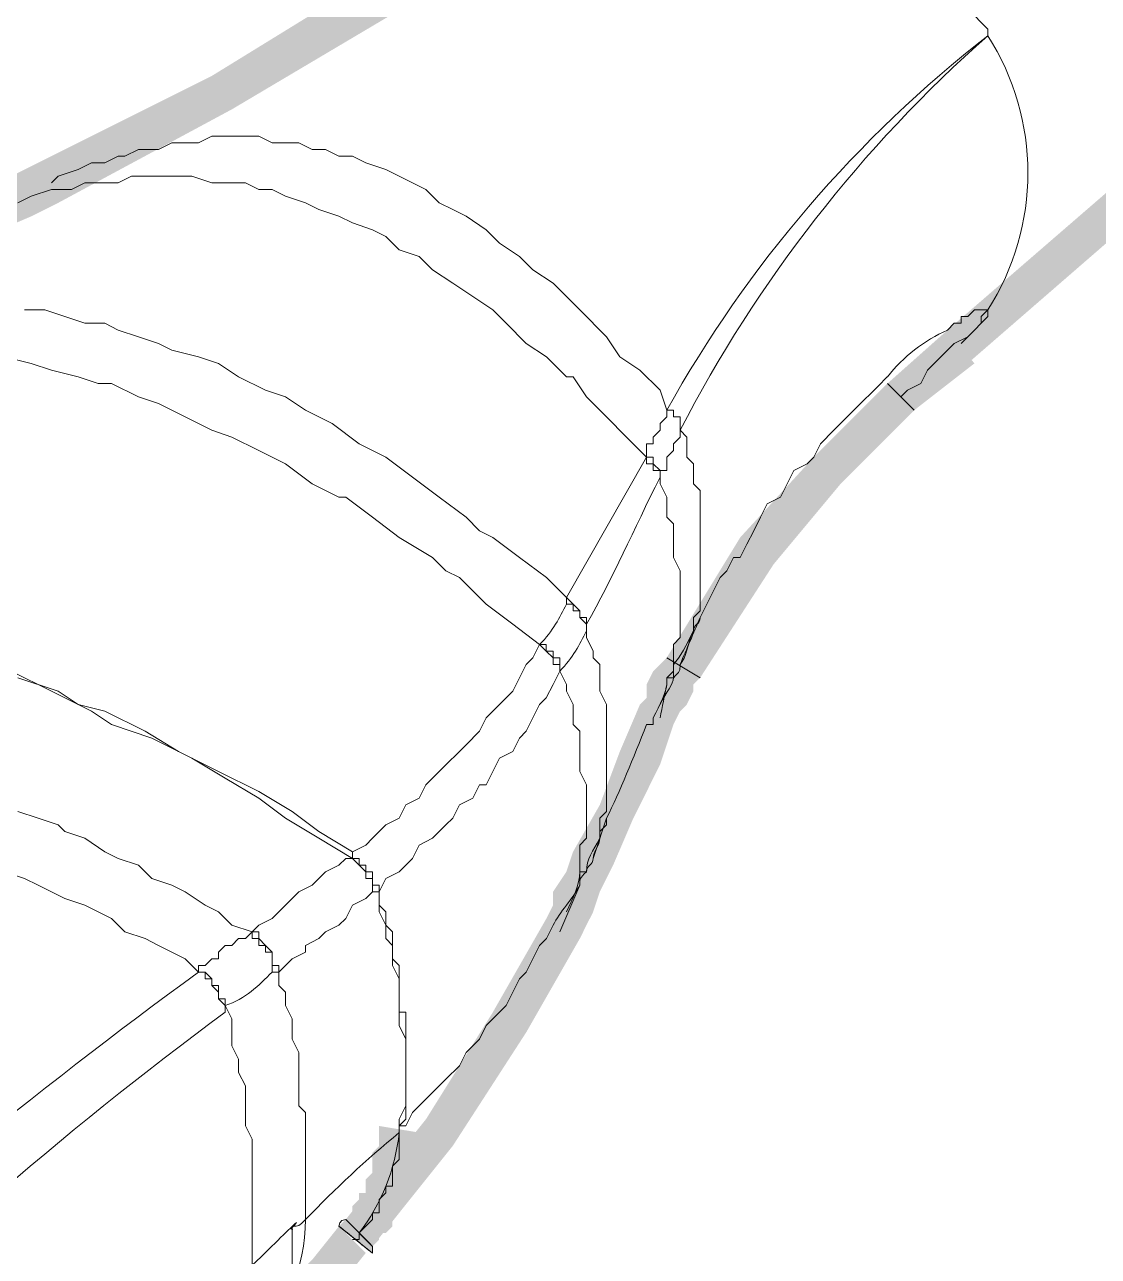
# Model space of a CAD drawing. Header units: millimetres. Extents: x -71336 to -35435, y -26189 to 22712.
# Drawn here: x -41057.465 to -41054.037, y -5466.215 to -5462.284 of the extents above; entities that cross this region are included whole.
import ezdxf
from ezdxf.enums import TextEntityAlignment as Align

# ---------------------------------------------------------------- set-up
doc = ezdxf.new("R2010")
doc.units = ezdxf.units.MM
doc.layers.add('SC - Equipment', color=7, linetype='Continuous', lineweight=13)
doc.styles.get("Standard").update_dxf_attribs({"font": 'arial.ttf', "height": 35})

# ---------------------------------------------------------------- blocks, each defined once
blk = doc.blocks.new('BARCO CLICKSHARE BUTTON WITH TEXT - SCHEMATIC')
at = {"layer": 'SC - Equipment', "lineweight": 0, "transparency": 33554687}
for points in [[(-14.1115, -20.1745), (-14.5812, -20.5588), (-15.1576, -20.9004), (-15.7127, -21.1993), (-15.7767, -21.0712), (-15.2217, -20.7937), (-14.6666, -20.4521), (-14.1969, -20.0891)], [(-15.7127, -21.1993), (-15.7981, -21.242), (-15.9475, -21.306), (-16.0116, -21.3274), (-16.0756, -21.2206), (-15.9902, -21.1779), (-15.8621, -21.1139), (-15.7767, -21.0712)], [(-13.77, -22.651), (-13.5351, -22.2667), (-13.3003, -22.0105), (-13.1082, -21.8184), (-13.0655, -21.7757), (-12.9801, -21.8611), (-13.0228, -21.9038), (-13.2149, -22.0959), (-13.4284, -22.3521), (-13.6632, -22.715)], [(-13.7913, -22.6723), (-13.7913, -22.6723), (-13.7913, -22.6723), (-13.77, -22.651), (-13.6632, -22.715), (-13.6846, -22.7364), (-13.6846, -22.7364), (-13.6846, -22.7364)], [(-13.834, -22.7791), (-13.834, -22.7364), (-13.834, -22.7364), (-13.8127, -22.6937), (-13.6846, -22.7577), (-13.7059, -22.8004), (-13.77, -22.7791), (-13.7059, -22.8004), (-13.7273, -22.8218)], [(-13.9194, -22.9499), (-13.8554, -22.8004), (-13.834, -22.7791), (-13.834, -22.7791), (-13.834, -22.7791), (-13.7273, -22.8218), (-13.7273, -22.8218), (-13.7273, -22.8218), (-13.7486, -22.8645), (-13.7486, -22.8645), (-13.7913, -22.9926)], [(-14.0689, -23.2701), (-13.9835, -23.1207), (-13.9194, -22.9499), (-13.7913, -22.9926), (-13.8767, -23.1634), (-13.9408, -23.3128)], [(-14.1329, -23.3982), (-14.0902, -23.3341), (-14.0902, -23.3341), (-14.0689, -23.2701), (-13.9408, -23.3128), (-13.9835, -23.3982), (-13.9835, -23.3982), (-14.0048, -23.4622)], [(-14.7947, -24.4443), (-14.5385, -24.1241), (-14.325, -23.7825), (-14.1542, -23.4836), (-14.0475, -23.5476), (-14.2183, -23.8465), (-14.4531, -24.2094), (-14.7093, -24.5297)], [(-14.5599, -24.1667), (-14.5599, -24.1667), (-14.5599, -24.1667), (-14.5599, -24.1881), (-14.5599, -24.1881), (-14.5599, -24.2094), (-14.5599, -24.2094), (-14.5812, -24.2308), (-14.5812, -24.2308), (-14.5812, -24.2521), (-14.5812, -24.2521), (-14.5812, -24.2735), (-14.5812, -24.2735), (-14.5812, -24.2948), (-14.5812, -24.2948), (-14.5812, -24.3162), (-14.5812, -24.3162), (-14.6026, -24.3375), (-14.6026, -24.3375), (-14.6026, -24.3589), (-14.6026, -24.3589), (-14.6026, -24.3802), (-14.6026, -24.3802), (-14.6239, -24.3802), (-14.6239, -24.3802), (-14.6239, -24.4016), (-14.6239, -24.4016), (-14.6453, -24.4229), (-14.6453, -24.4229), (-14.6453, -24.4443), (-14.6453, -24.4443), (-14.6453, -24.4656), (-14.6453, -24.4656), (-14.6666, -24.487), (-14.6666, -24.487), (-14.6666, -24.487), (-14.688, -24.487), (-14.688, -24.5083), (-14.688, -24.5083), (-14.7093, -24.5297), (-14.7947, -24.4443), (-14.7947, -24.4443), (-14.7734, -24.4229), (-14.7734, -24.4016), (-14.7734, -24.4016), (-14.752, -24.3802), (-14.752, -24.3589), (-14.7307, -24.3589), (-14.7307, -24.3375), (-14.7307, -24.3162), (-14.7307, -24.3162), (-14.7093, -24.2948), (-14.7093, -24.2735), (-14.7093, -24.2735), (-14.7093, -24.2521), (-14.7093, -24.2308), (-14.688, -24.2094), (-14.688, -24.2094), (-14.688, -24.1881), (-14.688, -24.1667), (-14.688, -24.1454)], [(-14.5599, -24.1667), (-14.5599, -24.1667), (-14.5599, -24.1667), (-14.5599, -24.1881), (-14.5599, -24.1881), (-14.5599, -24.2094), (-14.5599, -24.2094), (-14.5599, -24.2308), (-14.5599, -24.2308), (-14.5599, -24.2521), (-14.5599, -24.2521), (-14.5812, -24.2735), (-14.5812, -24.2735), (-14.5812, -24.2948), (-14.5812, -24.2948), (-14.5812, -24.3162), (-14.5812, -24.3162), (-14.6026, -24.3375), (-14.6026, -24.3375), (-14.6026, -24.3589), (-14.6026, -24.3589), (-14.6026, -24.3802), (-14.6026, -24.3802), (-14.6239, -24.4016), (-14.6239, -24.4016), (-14.6239, -24.4016), (-14.6239, -24.4016), (-14.6239, -24.4229), (-14.6239, -24.4229), (-14.6453, -24.4443), (-14.6453, -24.4443), (-14.6453, -24.4656), (-14.6453, -24.4656), (-14.6666, -24.487), (-14.6666, -24.487), (-14.6666, -24.487), (-14.688, -24.487), (-14.688, -24.5083), (-14.688, -24.5083), (-14.7093, -24.5297), (-14.7947, -24.4443), (-14.7947, -24.4443), (-14.7734, -24.4229), (-14.7734, -24.4016), (-14.752, -24.4016), (-14.752, -24.3802), (-14.752, -24.3589), (-14.7307, -24.3589), (-14.7307, -24.3375), (-14.7307, -24.3162), (-14.7093, -24.3162), (-14.7093, -24.2948), (-14.7093, -24.2735), (-14.7093, -24.2735), (-14.688, -24.2521), (-14.688, -24.2308), (-14.688, -24.2094), (-14.688, -24.1881), (-14.688, -24.1881), (-14.688, -24.1667), (-14.688, -24.1454)], [(-15.1576, -24.8072), (-15.0295, -24.7005), (-14.9014, -24.5724), (-14.8161, -24.4656), (-14.7307, -24.551), (-14.8161, -24.6578), (-14.9441, -24.7859), (-15.0509, -24.8926)]]:
    blk.add_hatch(color=7, dxfattribs=at).paths.add_polyline_path(points)
at = {"layer": 'SC - Equipment', "color": 7, "lineweight": 0, "transparency": 33554687}
for points in [[(-12.916, -20.4094), (-12.8947, -20.4307), (-12.8733, -20.4521), (-12.852, -20.4734), (-12.852, -20.4948), (-12.8306, -20.5161), (-12.8093, -20.5375), (-12.7879, -20.5802), (-12.7879, -20.6015), (-12.7666, -20.6229), (-12.7452, -20.6442), (-12.7452, -20.6656, -0.292843), (-12.7452, -21.5409), (-12.7452, -21.5622), (-12.7666, -21.5836), (-12.7879, -21.6049), (-12.8093, -21.6263), (-12.8306, -21.6476)], [(-13.77, -21.8611, -0.100248), (-12.7452, -20.6656, 0.09283), (-13.7273, -21.9251)], [(-13.0655, -21.7543, -0.123106), (-12.8733, -21.6049), (-12.852, -21.5836), (-12.8306, -21.5836), (-12.8306, -21.5622), (-12.8093, -21.5622), (-12.7879, -21.5409), (-12.7666, -21.5409), (-12.7452, -21.5409), (-12.7666, -21.5622), (-12.7666, -21.5836), (-12.7879, -21.6049), (-12.8093, -21.6262), (-12.852, -21.6476), (-12.8733, -21.6689), (-12.8947, -21.6903), (-12.916, -21.7116), (-12.9374, -21.733), (-12.9587, -21.7757), (-13.0014, -21.797)], [(-14.7093, -23.3982), (-14.7307, -23.4195), (-14.7734, -23.4409), (-14.7947, -23.4836), (-14.8161, -23.5049), (-14.8588, -23.5263), (-14.8801, -23.5476), (-14.9228, -23.569), (-14.9228, -23.5903), (-14.9655, -23.6117), (-14.9868, -23.633), (-15.0082, -23.6544), (-15.0082, -23.6971), (-14.9868, -23.7184), (-14.9868, -23.7611), (-14.9655, -23.8038), (-14.9655, -23.8465), (-14.9655, -23.8679), (-14.9442, -23.9106), (-14.9442, -23.9533), (-14.9442, -23.996), (-14.9442, -24.0387), (-14.9442, -24.0814), (-14.9228, -24.1027), (-14.9228, -24.1454), (-14.9228, -24.1881), (-14.9228, -24.2308), (-14.9228, -24.2735), (-14.9228, -24.2948), (-14.9228, -24.3375), (-14.9228, -24.3802), (-14.9228, -24.4229), (-14.9228, -24.4443, -0.029386), (-14.6239, -24.1667), (-14.6239, -24.1454), (-14.6026, -24.124), (-14.6026, -24.0814), (-14.6026, -24.06), (-14.6026, -24.0173), (-14.6026, -23.996), (-14.6026, -23.9533), (-14.6026, -23.9319), (-14.6026, -23.8892), (-14.6026, -23.8679), (-14.6026, -23.8252), (-14.6026, -23.7825), (-14.6239, -23.7825), (-14.6239, -23.7398), (-14.6239, -23.6971), (-14.6239, -23.6757), (-14.6239, -23.633), (-14.6453, -23.6117), (-14.6453, -23.569), (-14.6453, -23.5263), (-14.6666, -23.5049), (-14.6666, -23.4622), (-14.688, -23.4409), (-14.688, -23.3982), (-14.6666, -23.3555), (-14.6239, -23.3341), (-14.5812, -23.2914), (-14.5599, -23.2488), (-14.5172, -23.2274), (-14.4745, -23.1847), (-14.4531, -23.1634), (-14.4318, -23.1207), (-14.3891, -23.0993), (-14.3677, -23.0566), (-14.3464, -23.0566), (-14.325, -23.0139), (-14.3037, -22.9712), (-14.261, -22.9499), (-14.2396, -22.9072), (-14.2183, -22.8858), (-14.1969, -22.8431), (-14.1756, -22.8004), (-14.1543, -22.7791), (-14.1329, -22.7364), (-14.1115, -22.6937), (-14.0902, -22.7364), (-14.0902, -22.7577), (-14.0688, -22.8004), (-14.0688, -22.8218), (-14.0688, -22.8645), (-14.0475, -22.8858), (-14.0475, -22.9072), (-14.0475, -22.9499), (-14.0475, -22.9712), (-14.0475, -22.9926), (-14.0475, -23.0139), (-14.0262, -23.0566), (-14.0262, -23.078), (-14.0262, -23.1207), (-14.0262, -23.142), (-14.0262, -23.1634), (-14.0262, -23.1847), (-14.0262, -23.2274), (-14.0475, -23.2488), (-14.0475, -23.2701), (-14.0475, -23.2914), (-14.0475, -23.3128), (-14.0475, -23.3555), (-14.0475, -23.3768)], [(-15.9475, -23.2915), (-15.9262, -23.2915), (-15.8835, -23.3341), (-15.8194, -23.3555), (-15.7767, -23.3768), (-15.734, -23.3982), (-15.6914, -23.4195), (-15.6273, -23.4409), (-15.5846, -23.4622), (-15.5419, -23.4836), (-15.4992, -23.5263), (-15.4352, -23.5476), (-15.3925, -23.569), (-15.3498, -23.5903), (-15.3071, -23.6117), (-15.2644, -23.6544, 0.026924), (-16.7801, -24.8926)], [(-14.6239, -24.1667, -0.137949), (-14.752, -24.487), (-14.7307, -24.4656), (-14.7093, -24.4443), (-14.7093, -24.4229), (-14.688, -24.4229), (-14.688, -24.4016), (-14.688, -24.3802), (-14.6666, -24.3589), (-14.6666, -24.3375), (-14.6453, -24.3375), (-14.6453, -24.3162), (-14.6453, -24.2948), (-14.6453, -24.2735), (-14.6239, -24.2521), (-14.6239, -24.2308), (-14.6239, -24.2094), (-14.6239, -24.1881), (-14.6239, -24.1667), (-14.6239, -24.1454), (-14.6026, -24.1454), (-14.5812, -24.1027), (-14.5385, -24.06), (-14.4958, -24.0173), (-14.4745, -23.996), (-14.4318, -23.9533), (-14.4104, -23.9106), (-14.3677, -23.8679), (-14.3464, -23.8252), (-14.325, -23.8038), (-14.2823, -23.7611), (-14.261, -23.7184), (-14.2396, -23.6757), (-14.2183, -23.6544), (-14.1969, -23.6117), (-14.1756, -23.569), (-14.1542, -23.5476), (-14.1329, -23.5049)], [(-16.652, -25.0634, -0.040203), (-15.179, -23.7825), (-15.179, -23.7611), (-15.1576, -23.8038), (-15.1576, -23.8465), (-15.1576, -23.8892), (-15.1363, -23.9319), (-15.1363, -23.9746), (-15.1149, -24.0173), (-15.1149, -24.06), (-15.1149, -24.1027), (-15.1149, -24.1454), (-15.0936, -24.1881), (-15.0936, -24.2308), (-15.0936, -24.2735), (-15.0936, -24.3162), (-15.0936, -24.3589), (-15.0936, -24.3802), (-15.0936, -24.4229), (-15.0936, -24.4656), (-15.0936, -24.5083), (-15.0936, -24.551), (-15.0936, -24.5937)]]:
    blk.add_lwpolyline(points, format="xyb", dxfattribs=at)
for points in [[(-14.0262, -22.5442), (-14.0262, -22.5229), (-14.0475, -22.5229), (-14.0475, -22.5015), (-14.0688, -22.4802), (-14.0902, -22.4589), (-13.834, -22.0105), (-13.834, -22.0319), (-13.8127, -22.0319), (-13.8127, -22.0532), (-13.7913, -22.0532), (-13.7913, -22.0746), (-13.7913, -22.0532), (-13.8127, -22.0319), (-13.8127, -22.0105), (-13.834, -22.0105), (-13.834, -21.9892), (-13.834, -21.9678), (-13.8127, -21.9678), (-13.8127, -21.9465), (-13.7913, -21.9251), (-13.7913, -21.9038), (-13.77, -21.8824), (-13.77, -21.8611), (-13.7913, -21.797), (-13.8554, -21.733), (-13.9194, -21.6903), (-13.9621, -21.6262), (-13.9835, -21.6049), (-14.0262, -21.5622), (-14.0902, -21.4982), (-14.1329, -21.4555), (-14.1969, -21.4128), (-14.2396, -21.3701), (-14.3037, -21.3274), (-14.3464, -21.2847), (-14.4104, -21.242), (-14.4531, -21.2206), (-14.4958, -21.1993), (-14.5385, -21.1566), (-14.5812, -21.1352), (-14.6239, -21.1139), (-14.6666, -21.0925), (-14.7307, -21.0712), (-14.7734, -21.0498), (-14.8161, -21.0498), (-14.8588, -21.0285), (-14.9015, -21.0285), (-14.9442, -21.0071), (-14.9869, -21.0071), (-15.0295, -21.0071), (-15.0722, -20.9858), (-15.1363, -20.9858), (-15.179, -20.9858), (-15.2217, -20.9858), (-15.2644, -21.0071), (-15.3071, -21.0071), (-15.3498, -21.0071), (-15.3925, -21.0285), (-15.4565, -21.0285), (-15.4992, -21.0498), (-15.5206, -21.0498), (-15.5633, -21.0712), (-15.606, -21.0712), (-15.6487, -21.0925), (-15.7127, -21.1139), (-15.7341, -21.1352)], [(-15.8408, -21.1993), (-15.7981, -21.1779), (-15.734, -21.1566), (-15.67, -21.1566), (-15.6273, -21.1352), (-15.5633, -21.1352), (-15.5206, -21.1352), (-15.4779, -21.1139), (-15.4352, -21.1139), (-15.3711, -21.1139), (-15.3284, -21.1139), (-15.2857, -21.1139), (-15.2217, -21.1352), (-15.179, -21.1352), (-15.1149, -21.1352), (-15.0722, -21.1566), (-15.0295, -21.1566), (-14.9868, -21.1779), (-14.9228, -21.1993), (-14.8801, -21.2206), (-14.8161, -21.242), (-14.7734, -21.2633), (-14.7093, -21.2847), (-14.6666, -21.306), (-14.6239, -21.3487), (-14.5599, -21.3701), (-14.5172, -21.4128), (-14.4531, -21.4555), (-14.3891, -21.4982), (-14.325, -21.5409), (-14.2823, -21.5836), (-14.2183, -21.6476), (-14.1542, -21.6903), (-14.0902, -21.7543), (-14.0688, -21.7543), (-14.0261, -21.8184), (-13.9621, -21.8824), (-13.8981, -21.9465), (-13.834, -22.0105)], [(-15.8194, -21.5409), (-15.7554, -21.5409), (-15.6914, -21.5622), (-15.6273, -21.5836), (-15.5633, -21.5836), (-15.5206, -21.6049), (-15.4565, -21.6263), (-15.3925, -21.6476), (-15.3498, -21.669), (-15.2644, -21.6903), (-15.2003, -21.7116), (-15.1363, -21.7543), (-15.0509, -21.797), (-14.9868, -21.8184), (-14.9228, -21.8611), (-14.8374, -21.9038), (-14.752, -21.9678), (-14.6666, -22.0105), (-14.5812, -22.0746), (-14.4958, -22.1386), (-14.4104, -22.2027), (-14.3677, -22.2454), (-14.325, -22.2667), (-14.2396, -22.3308), (-14.1542, -22.3948), (-14.0902, -22.4589)], [(-15.8835, -21.6903), (-15.7981, -21.7116), (-15.7341, -21.733), (-15.6487, -21.7543), (-15.5846, -21.7757), (-15.5419, -21.7757), (-15.4565, -21.8184), (-15.3925, -21.8397), (-15.3071, -21.8824), (-15.2217, -21.9251), (-15.1576, -21.9465), (-15.0722, -21.9892), (-14.9868, -22.0319), (-14.9015, -22.0959), (-14.8161, -22.1386), (-14.7947, -22.1386), (-14.7093, -22.2027), (-14.6239, -22.2667), (-14.5172, -22.3308), (-14.4745, -22.3735), (-14.4318, -22.3948), (-14.3464, -22.4802), (-14.261, -22.5442), (-14.1756, -22.6083)], [(-13.6632, -22.5229), (-13.6419, -22.4802), (-13.6205, -22.4375), (-13.5992, -22.3948), (-13.5778, -22.3735), (-13.5565, -22.3308), (-13.5351, -22.3308), (-13.5138, -22.2881), (-13.4924, -22.2454), (-13.4711, -22.2027), (-13.4497, -22.16), (-13.407, -22.1386), (-13.3857, -22.0959), (-13.3643, -22.0532), (-13.3216, -22.0319), (-13.3003, -22.0105), (-13.279, -21.9678), (-13.2363, -21.9251), (-13.2149, -21.9038), (-13.1722, -21.8611), (-13.1509, -21.8397), (-13.1082, -21.797), (-13.0868, -21.7757)], [(-13.0868, -21.7757), (-13.0868, -21.7757)], [(-13.0868, -21.7757), (-13.0868, -21.7757)], [(-13.7913, -22.0746), (-13.7913, -22.0532), (-13.77, -22.0532), (-13.77, -22.0319), (-13.77, -22.0105), (-13.7486, -21.9892), (-13.7486, -21.9678), (-13.7273, -21.9465), (-13.7273, -21.9251), (-13.7059, -21.9465), (-13.7059, -21.9678), (-13.7059, -22.0105), (-13.6846, -22.0319), (-13.6846, -22.0746), (-13.6846, -22.0959), (-13.6632, -22.1173), (-13.6632, -22.16), (-13.6632, -22.1813), (-13.6632, -22.2027), (-13.6632, -22.224), (-13.6632, -22.2667), (-13.6632, -22.2881), (-13.6632, -22.3094), (-13.6632, -22.3521), (-13.6632, -22.3735), (-13.6632, -22.3948), (-13.6632, -22.4162), (-13.6632, -22.4375), (-13.6632, -22.4589), (-13.6632, -22.5015), (-13.6846, -22.5229), (-13.6846, -22.5442), (-13.6846, -22.5656)], [(-13.7273, -21.9251), (-13.7273, -21.9251)], [(-13.7913, -22.0746), (-13.7913, -22.0746)], [(-13.7913, -22.0746), (-13.7913, -22.0746)], [(-13.7913, -22.0746), (-13.7913, -22.0959), (-13.77, -22.1386), (-13.77, -22.16), (-13.77, -22.2027), (-13.7486, -22.224), (-13.7486, -22.2454), (-13.7486, -22.2881), (-13.7486, -22.3094), (-13.7486, -22.3308), (-13.7273, -22.3735), (-13.7273, -22.3948), (-13.7273, -22.4162), (-13.7273, -22.4589), (-13.7273, -22.4802), (-13.7273, -22.5015), (-13.7273, -22.5229), (-13.7273, -22.5442), (-13.7273, -22.5869), (-13.7486, -22.6083), (-13.7486, -22.6296), (-13.7486, -22.651), (-13.7486, -22.6723), (-13.7486, -22.6937), (-13.77, -22.715), (-13.77, -22.7364)], [(-14.7734, -23.2701), (-14.8801, -23.2061), (-14.9655, -23.142), (-15.0722, -23.078), (-15.2003, -23.0139), (-15.3284, -22.9499), (-15.4352, -22.8858), (-15.5633, -22.8218), (-15.6487, -22.8004), (-15.7127, -22.7577), (-15.8408, -22.715)], [(-15.8621, -22.6937), (-15.7341, -22.7577), (-15.606, -22.8218), (-15.5419, -22.8645), (-15.4138, -22.9072), (-15.2857, -22.9712), (-15.179, -23.0353), (-15.0722, -23.0993), (-14.9868, -23.1634), (-14.8801, -23.2274), (-14.7734, -23.2915)], [(-15.8408, -23.142), (-15.7767, -23.1634), (-15.7127, -23.1847), (-15.6914, -23.2061), (-15.6273, -23.2274), (-15.5633, -23.2701), (-15.5206, -23.2915), (-15.4565, -23.3128), (-15.4138, -23.3555), (-15.3498, -23.3768), (-15.3071, -23.3982), (-15.243, -23.4409), (-15.2003, -23.4622), (-15.1576, -23.5049), (-15.0936, -23.5263)], [(-14.0902, -22.4802), (-14.0688, -22.4802), (-14.0688, -22.5015), (-14.0475, -22.5015), (-14.0475, -22.5229), (-14.0262, -22.5442), (-14.0262, -22.5656)], [(-14.0262, -22.5656), (-14.0262, -22.5869), (-14.0048, -22.6296), (-14.0048, -22.651), (-13.9835, -22.6723), (-13.9835, -22.715), (-13.9835, -22.7364), (-13.9835, -22.7577), (-13.9621, -22.8004), (-13.9621, -22.8218), (-13.9621, -22.8431), (-13.9621, -22.8645), (-13.9621, -22.9072), (-13.9621, -22.9285), (-13.9621, -22.9712), (-13.9621, -22.9926), (-13.9621, -23.0139), (-13.9621, -23.0353), (-13.9621, -23.0566), (-13.9621, -23.0993), (-13.9621, -23.1207), (-13.9621, -23.142), (-13.9835, -23.1634), (-13.9835, -23.1847), (-13.9835, -23.2274)], [(-14.7734, -23.2701), (-14.7307, -23.2488), (-14.7093, -23.2274), (-14.6666, -23.1847), (-14.6239, -23.1634), (-14.6026, -23.1207), (-14.5599, -23.0993), (-14.5385, -23.0566), (-14.4958, -23.0139), (-14.4745, -22.9926), (-14.4318, -22.9499), (-14.4104, -22.9285), (-14.3677, -22.8858), (-14.3464, -22.8431), (-14.325, -22.8218), (-14.2823, -22.7791), (-14.261, -22.7577), (-14.2396, -22.715), (-14.2183, -22.6723), (-14.1969, -22.651), (-14.1756, -22.6083), (-14.1543, -22.6083), (-14.1543, -22.6296), (-14.1329, -22.6296), (-14.1329, -22.651), (-14.1116, -22.651), (-14.1116, -22.6723), (-14.1116, -22.6937), (-14.1116, -22.6723), (-14.1329, -22.6723), (-14.1329, -22.651), (-14.1543, -22.6296), (-14.1756, -22.6083)], [(-14.1756, -22.6083), (-14.1756, -22.6083)], [(-13.7486, -22.6723), (-13.7486, -22.6937), (-13.7486, -22.715)], [(-14.1115, -22.6937), (-14.1115, -22.6937)], [(-14.1115, -22.6937), (-14.1115, -22.6937)], [(-13.7486, -22.715), (-13.77, -22.715), (-13.77, -22.7364)], [(-13.834, -22.8645), (-13.8127, -22.8645), (-13.8127, -22.8431)], [(-13.9835, -23.2274), (-13.9835, -23.2061), (-13.9621, -23.1847), (-13.9621, -23.1634)], [(-14.7734, -23.2915), (-14.7734, -23.2701)], [(-14.7734, -23.2701), (-14.7734, -23.2914), (-14.752, -23.2914), (-14.752, -23.3128), (-14.7307, -23.3128), (-14.7307, -23.3341), (-14.7093, -23.3341), (-14.7093, -23.3555), (-14.7093, -23.3768), (-14.688, -23.3768), (-14.688, -23.3982)], [(-14.7093, -23.3982), (-14.7093, -23.3768), (-14.7093, -23.3555), (-14.7307, -23.3555), (-14.7307, -23.3341), (-14.752, -23.3128), (-14.7734, -23.2915), (-14.7947, -23.2915), (-14.8161, -23.3128), (-14.8588, -23.3341), (-14.8801, -23.3555), (-14.9015, -23.3768), (-14.9442, -23.3982), (-14.9655, -23.4195), (-15.0082, -23.4622), (-15.0295, -23.4836), (-15.0722, -23.5049), (-15.0936, -23.5263)], [(-14.0475, -23.3768), (-14.1115, -23.5263)], [(-14.6239, -24.1454), (-14.6239, -24.124), (-14.6026, -24.0814), (-14.6026, -24.06), (-14.6026, -24.0173), (-14.6026, -23.996), (-14.6026, -23.9533), (-14.6026, -23.9319), (-14.6026, -23.8892), (-14.6026, -23.8679), (-14.6239, -23.8252), (-14.6239, -23.8038), (-14.6239, -23.7825), (-14.6239, -23.7398), (-14.6239, -23.7184), (-14.6239, -23.6757), (-14.6453, -23.633), (-14.6453, -23.6117), (-14.6453, -23.569), (-14.6666, -23.5476), (-14.6666, -23.5049), (-14.688, -23.4622), (-14.688, -23.4409), (-14.688, -23.3982), (-14.7093, -23.3982), (-14.688, -23.3982)], [(-14.7093, -23.3982), (-14.7093, -23.3982)], [(-15.0936, -23.5263), (-15.1149, -23.5476), (-15.1363, -23.5476), (-15.1576, -23.569), (-15.179, -23.569), (-15.2003, -23.5903), (-15.2003, -23.6117), (-15.2217, -23.6117), (-15.243, -23.633), (-15.2644, -23.633), (-15.2644, -23.6544), (-15.243, -23.6544), (-15.2217, -23.6757), (-15.2217, -23.6971), (-15.2003, -23.6971), (-15.2003, -23.7184), (-15.2003, -23.7398), (-15.179, -23.7398), (-15.179, -23.7611)], [(-15.0082, -23.6544), (-15.0082, -23.633), (-15.0295, -23.633), (-15.0295, -23.6117), (-15.0295, -23.5903), (-15.0509, -23.569), (-15.0722, -23.5476), (-15.0722, -23.5263), (-15.0936, -23.5263), (-15.0936, -23.5476), (-15.0722, -23.5476), (-15.0722, -23.569), (-15.0509, -23.569), (-15.0509, -23.5903), (-15.0295, -23.5903), (-15.0295, -23.6117), (-15.0295, -23.633), (-15.0295, -23.6544)], [(-15.0936, -23.5263), (-15.0936, -23.5263)], [(-15.2644, -23.6544), (-15.243, -23.6544), (-15.243, -23.6757), (-15.2217, -23.6757), (-15.2217, -23.6971), (-15.2003, -23.7184), (-15.2003, -23.7398), (-15.179, -23.7611), (-15.179, -23.7825)], [(-14.6239, -24.1454), (-14.6239, -24.1454)]]:
    blk.add_lwpolyline(points, dxfattribs=at)
for points in [[(-13.0655, -21.7757), (-13.0655, -21.7757), (-12.9801, -21.8611), (-12.9801, -21.8611)], [(-13.77, -21.8611), (-13.77, -21.8611)], [(-13.7273, -21.9251), (-13.7273, -21.9038), (-13.7273, -21.8824), (-13.7486, -21.8824), (-13.7486, -21.8611), (-13.77, -21.8611), (-13.7486, -21.8611), (-13.7486, -21.8824), (-13.7273, -21.8824), (-13.7273, -21.9038)], [(-13.834, -22.0105), (-13.834, -22.0105)], [(-14.0902, -22.4589), (-14.0902, -22.4802)], [(-13.6632, -22.715), (-13.6632, -22.715), (-13.77, -22.651), (-13.77, -22.651)], [(-15.2644, -23.633), (-15.2644, -23.6544)], [(-14.6239, -24.1667), (-14.6239, -24.1667)], [(-14.7947, -24.4443), (-14.7093, -24.5297)], [(-14.7093, -24.551), (-14.7093, -24.551), (-14.8161, -24.4656), (-14.8161, -24.4656)]]:
    blk.add_lwpolyline(points, close=True, dxfattribs=at)
blk.add_arc((-15.5007, -24.4397), 0.578, 314.7862, 359.5465, dxfattribs=at)
for points in [[(-13.0655, -21.7543), (-13.0655, -21.7543), (-13.0655, -21.7543), (-13.0868, -21.7757)], [(-13.0014, -21.797), (-13.0228, -21.8184), (-13.0228, -21.8184), (-13.0228, -21.8184)], [(-14.1756, -22.6083), (-14.1329, -22.5656), (-14.1115, -22.5229), (-14.0902, -22.4802)], [(-14.9655, -24.4656), (-14.9441, -24.4656), (-14.9441, -24.4656), (-14.9228, -24.4443)]]:
    blk.add_open_spline(points, degree=3, dxfattribs=at)
for points, knots in [([(-14.1115, -22.6937), (-14.0689, -22.651), (-14.0475, -22.6083), (-14.0262, -22.5656), (-14.0262, -22.5585), (-14.0262, -22.5514), (-14.0262, -22.5442), (-13.9408, -22.3948), (-13.8767, -22.2454), (-13.7913, -22.0746)], [0, 0, 0, 0, 1, 1, 1, 2, 2, 2, 3, 3, 3, 3]), ([(-13.7273, -22.6723), (-13.7059, -22.6225), (-13.6846, -22.5727), (-13.6632, -22.5229), (-13.6632, -22.5442), (-13.6846, -22.5442), (-13.6846, -22.5656)], [0, 0, 0, 0, 1, 1, 1, 2, 2, 2, 2]), ([(-13.7486, -22.715), (-13.7273, -22.6937), (-13.7273, -22.6937), (-13.7273, -22.6723), (-13.7059, -22.651), (-13.7059, -22.6083), (-13.6846, -22.5656), (-13.7059, -22.6083), (-13.7273, -22.651), (-13.7486, -22.6723), (-13.7486, -22.6937), (-13.7486, -22.6937), (-13.7486, -22.715), (-13.7486, -22.7364), (-13.77, -22.7577), (-13.7913, -22.8004)], [0, 0, 0, 0, 1, 1, 1, 2, 2, 2, 3, 3, 3, 4, 4, 4, 5, 5, 5, 5]), ([(-13.7913, -22.8431), (-13.7842, -22.8075), (-13.7771, -22.772), (-13.77, -22.7364), (-13.77, -22.7577), (-13.7913, -22.8004), (-13.8127, -22.8431)], [0, 0, 0, 0, 1, 1, 1, 2, 2, 2, 2]), ([(-13.834, -22.8645), (-13.8767, -22.9712), (-13.9194, -23.078), (-13.9621, -23.1634), (-13.9763, -23.2061), (-13.9906, -23.2488), (-14.0048, -23.2915), (-14.0048, -23.2701), (-13.9835, -23.2488), (-13.9835, -23.2274), (-14.0048, -23.2701), (-14.0262, -23.2915), (-14.0262, -23.3341), (-14.0475, -23.3555), (-14.0475, -23.3555), (-14.0475, -23.3768), (-14.0689, -23.4195), (-14.1115, -23.4622), (-14.1329, -23.5049)], [0, 0, 0, 0, 1, 1, 1, 2, 2, 2, 3, 3, 3, 4, 4, 4, 5, 5, 5, 6, 6, 6, 6]), ([(-14.0902, -23.4622), (-14.0689, -23.4195), (-14.0475, -23.3768), (-14.0475, -23.3341), (-14.0262, -23.3341), (-14.0262, -23.3341), (-14.0262, -23.3341), (-14.0262, -23.3128), (-14.0048, -23.3128), (-14.0048, -23.2915)], [0, 0, 0, 0, 1, 1, 1, 2, 2, 2, 3, 3, 3, 3]), ([(-15.0082, -23.6544), (-15.0153, -23.6544), (-15.0224, -23.6544), (-15.0295, -23.6544), (-15.0722, -23.6971), (-15.1149, -23.7398), (-15.179, -23.7611)], [0, 0, 0, 0, 1, 1, 1, 2, 2, 2, 2]), ([(-14.7947, -24.4443), (-14.7662, -24.4727), (-14.7378, -24.5012), (-14.7093, -24.5297), (-14.7093, -24.5297), (-14.7093, -24.5297), (-14.7093, -24.551), (-14.7449, -24.5226), (-14.7805, -24.4941), (-14.8161, -24.4656), (-14.8161, -24.4656), (-14.8161, -24.4443), (-14.7947, -24.4443)], [0, 0, 0, 0, 1, 1, 1, 2, 2, 2, 3, 3, 3, 4, 4, 4, 4]), ([(-14.7734, -24.5083), (-14.7734, -24.5083), (-14.7734, -24.5083), (-14.752, -24.5083), (-14.752, -24.5083), (-14.752, -24.487), (-14.752, -24.487)], [0, 0, 0, 0, 1, 1, 1, 2, 2, 2, 2])]:
    blk.add_open_spline(points, degree=3, knots=knots, dxfattribs=at)
blk.add_rational_spline([(-15.1363, -24.8713), (-15.1149, -24.8713), (-15.1149, -24.8499), (-15.1149, -24.8499), (-15.0936, -24.8286), (-15.0722, -24.8072), (-15.0509, -24.7859), (-15.0509, -24.7787), (-15.0509, -24.7716), (-15.0509, -24.7645), (-15.0438, -24.7574), (-15.0367, -24.7503), (-15.0295, -24.7432), (-15.0224, -24.736), (-15.0153, -24.7289), (-15.0082, -24.7218), (-15.0082, -24.7147), (-15.0082, -24.7076), (-15.0082, -24.7005), (-15.0082, -24.6933), (-15.0082, -24.6862), (-15.0082, -24.6791), (-15.0011, -24.672), (-14.994, -24.6649), (-14.9868, -24.6578), (-14.9868, -24.6507), (-14.9868, -24.6435), (-14.9868, -24.6364), (-14.9868, -24.6293), (-14.9868, -24.6222), (-14.9868, -24.6151), (-14.9797, -24.608), (-14.9726, -24.6008), (-14.9655, -24.5937), (-14.9655, -24.5866), (-14.9655, -24.5795), (-14.9655, -24.5724), (-14.9655, -24.5653), (-14.9655, -24.5581), (-14.9655, -24.551), (-14.9655, -24.5439), (-14.9655, -24.5368), (-14.9655, -24.5297), (-14.9655, -24.5226), (-14.9655, -24.5154), (-14.9655, -24.5083), (-14.9655, -24.5012), (-14.9655, -24.4941), (-14.9655, -24.487), (-14.9655, -24.4799), (-14.9655, -24.4727), (-14.9655, -24.4656), (-15.0082, -24.5083), (-15.0509, -24.551), (-15.0936, -24.5937), (-15.1149, -24.5937), (-15.1149, -24.5937), (-15.1149, -24.6151)], [1, 1, 1, 1, 0.999999999218, 0.999999999218, 1, 1, 1, 1, 1, 1, 1, 1, 1, 1, 1, 1, 1, 1, 1, 1, 1, 1, 1, 1, 1, 1, 1, 1, 1, 1, 1, 1, 1, 1, 1, 1, 1, 1, 1, 1, 1, 1, 1, 1, 1, 1, 1, 1, 1, 1, 0.999999999804, 0.999999999804, 1, 1, 1, 1], degree=3, knots=[0, 0, 0, 0, 1, 1, 1, 1.000097, 1.000097, 1.000097, 2.000097, 2.000097, 2.000097, 3.000097, 3.000097, 3.000097, 4.000097, 4.000097, 4.000097, 5.000097, 5.000097, 5.000097, 6.000097, 6.000097, 6.000097, 7.000097, 7.000097, 7.000097, 8.000097, 8.000097, 8.000097, 9.000097, 9.000097, 9.000097, 10.000097, 10.000097, 10.000097, 11.000097, 11.000097, 11.000097, 12.000097, 12.000097, 12.000097, 13.000097, 13.000097, 13.000097, 14.000097, 14.000097, 14.000097, 15.000097, 15.000097, 15.000097, 16.000097, 16.000097, 16.000097, 16.000145, 16.000145, 16.000145, 17.000145, 17.000145, 17.000145, 17.000145], dxfattribs=at)
for points in [[(-4.4192, -14.4317), (-12.8093, -21.7116), (-4.4833, -14.3463), (-12.8733, -21.6049)], [(-13.0655, -21.7757), (-12.8733, -21.6049), (-12.9801, -21.8611), (-12.7879, -21.7116)], [(-13.8127, -22.6937), (-13.7913, -22.6723), (-13.6846, -22.7577), (-13.6846, -22.7364)], [(-14.1329, -23.4409), (-14.1329, -23.3982), (-14.0262, -23.5049), (-14.0048, -23.4622)], [(-14.1542, -23.4836), (-14.1329, -23.4409), (-14.0475, -23.5476), (-14.0262, -23.5049)], [(-14.7093, -24.5297), (-14.7093, -24.551), (-14.7947, -24.4443), (-14.8161, -24.4656)]]:
    blk.add_solid(points, dxfattribs=at)
at = {"ltscale": 5}
for tag, p in [('MAKE', (0, 10.9753)), ('MODEL', (0, 5.9753))]:
    blk.add_attdef(tag, text='', height=2.5, dxfattribs=at).set_placement(p, align=Align.MIDDLE_CENTER)
at = {"ltscale": 5, "flags": 1}
for tag, p in [('ROOM_TYPE', (45, -5)), ('LOCATION', (45, -10)), ('RACK_EQUIPMENT_(Y/N)', (45, -15)), ('IP_(Y/N)', (45, -30)), ('POE(WATT)', (45, -35)), ('AMP(@240V)', (45, -40)), ('WATT', (45, -45)), ('BTU/H', (45, -50)), ('WEIGHT(KG)', (45, -55)), ('TRANSFORMER_TAPS', (45, -60))]:
    blk.add_attdef(tag, p, '', height=2.5, dxfattribs=at)
for tag, p in [('DESCRIPTION', (56.9608, -23.892)), ('BRACKET', (53.1547, -63.4953))]:
    blk.add_attdef(tag, text='', height=2.5, dxfattribs=at).set_placement(p, align=Align.MIDDLE_CENTER)

msp = doc.modelspace()

# ---------------------------------------------------------------- block references
at = {"ltscale": 5}
msp.add_blockref('BARCO CLICKSHARE BUTTON WITH TEXT - SCHEMATIC', (-41041.6451, -5441.6538), dxfattribs=at)

doc.saveas('drawing.dxf')
